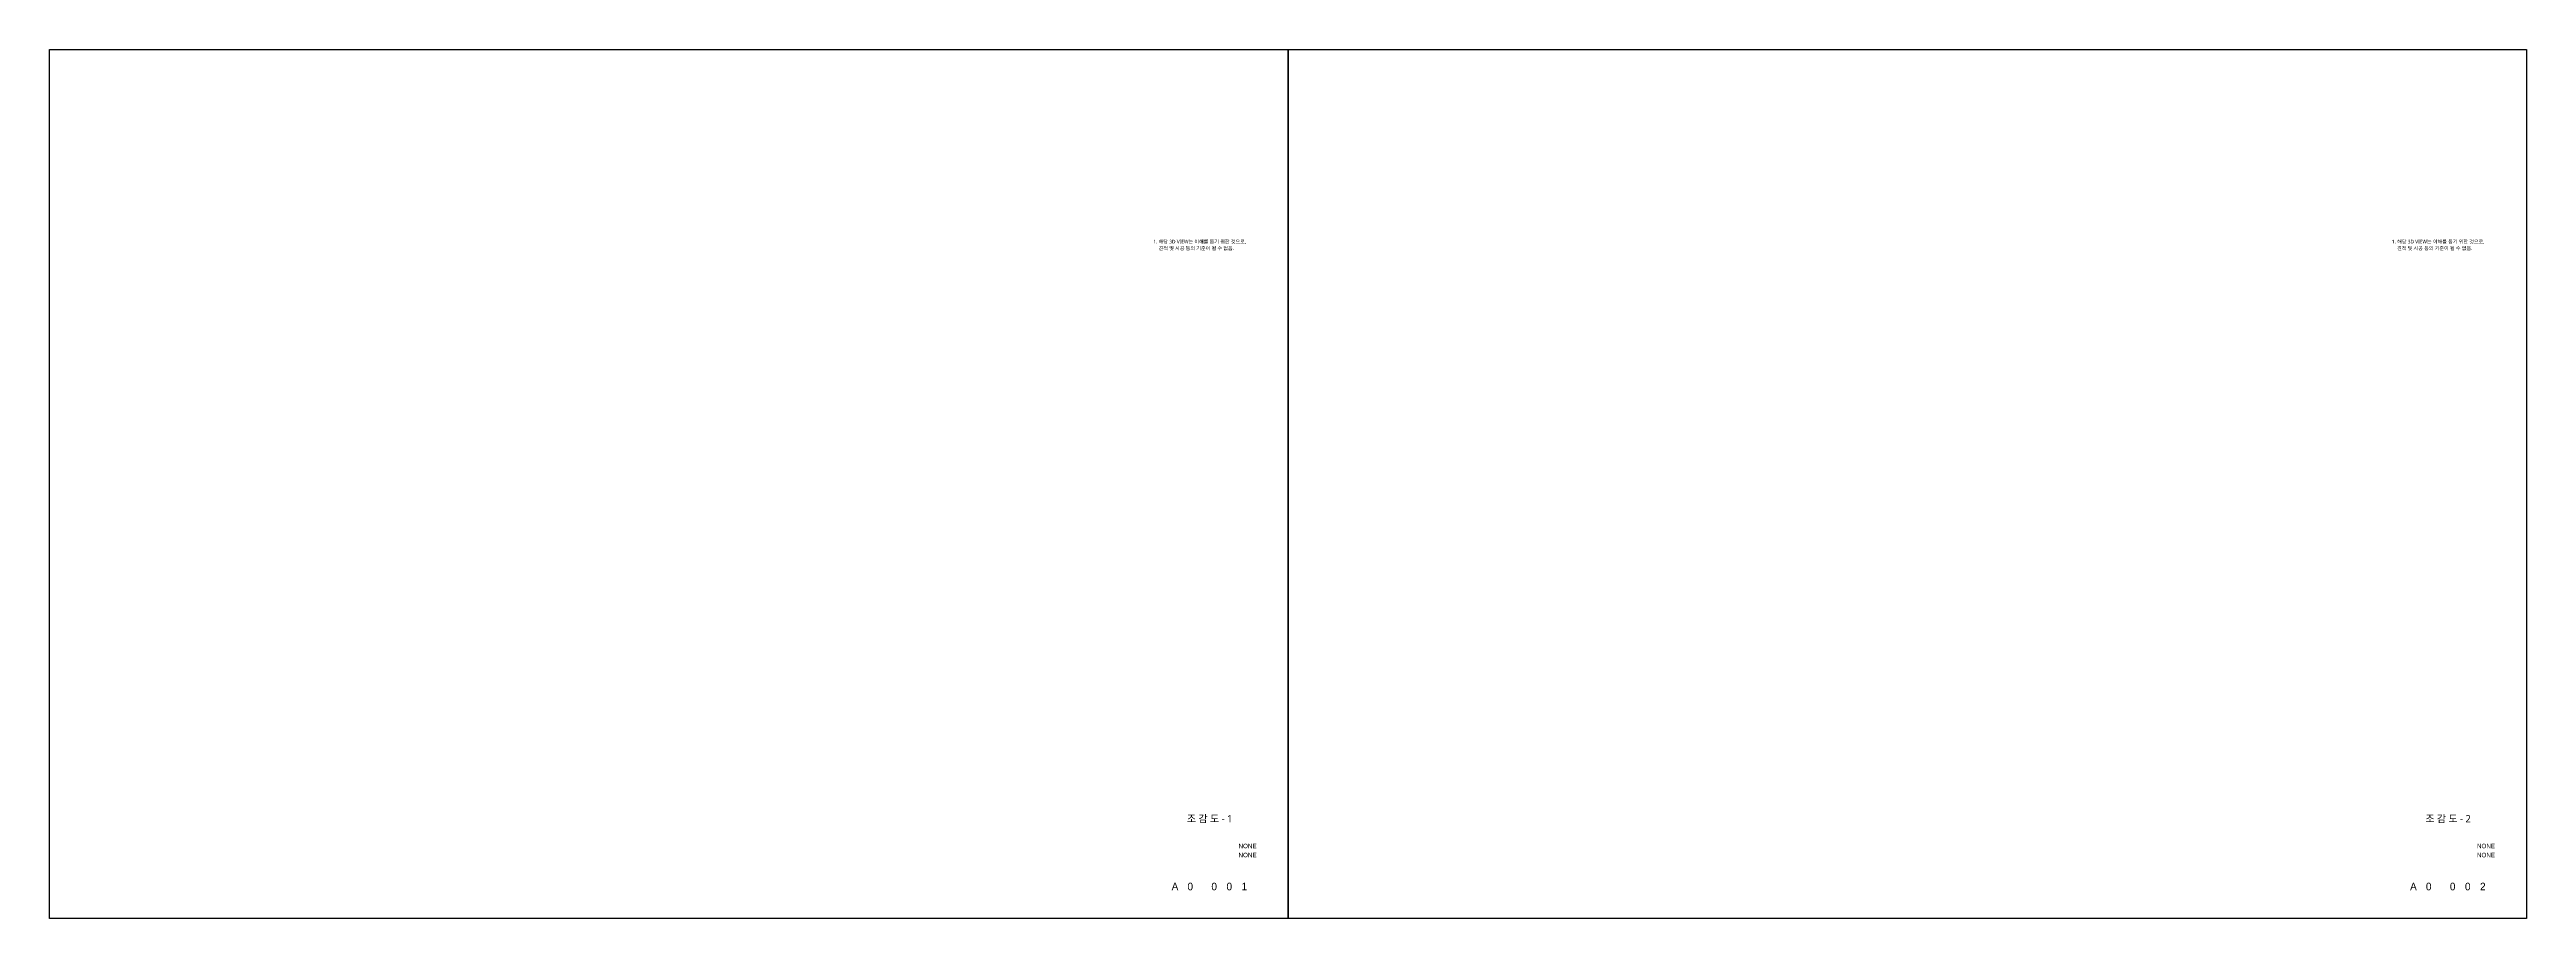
# Model space of a CAD drawing. Header units: millimetres. Extents: x 16588925 to 17409925, y -19668830 to -19380830.
import ezdxf
from ezdxf.enums import TextEntityAlignment as Align

# ---------------------------------------------------------------- set-up
doc = ezdxf.new("R2010")
doc.units = ezdxf.units.MM
doc.header["$LTSCALE"] = 1200
doc.header["$MEASUREMENT"] = 0
doc.layers.get('DEFPOINTS').update_dxf_attribs({"color": 171, "linetype": 'CONTINUOUS'})
for name, color, linetype in [('TEXT(MIN)', 7, 'CONTINUOUS'), ('TEXT-TITLE', 6, 'CONTINUOUS'), ('TEXT-기입', 6, 'CONTINUOUS')]:
    doc.layers.add(name, color=color, linetype=linetype)
doc.styles.add('CGS', font='cgse', dxfattribs={"bigfont": 'cgs'})
doc.styles.add('나눔바른고딕', font='NanumBarunGothic.ttf')

msp = doc.modelspace()

# ---------------------------------------------------------------- linework, layer by layer
at = {"layer": 'DEFPOINTS', "ltscale": 1000}
for points in [[(16588925, -19380830), (16999425, -19380830), (16999425, -19668830), (16588925, -19668830)], [(16999425, -19380830), (17409925, -19380830), (17409925, -19668830), (16999425, -19668830)]]:
    msp.add_lwpolyline(points, close=True, dxfattribs=at)

# ---------------------------------------------------------------- texts
at = {"layer": 'TEXT(MIN)', "style": '나눔바른고딕'}
for s, p in [('1. 해당 3D VIEW는 이해를 돕기 위한 것으로,', (16954805, -19444493)), ('견적 및 시공 등의 기준이 될 수 없음.', (16956545, -19446693)), ('1. 해당 3D VIEW는 이해를 돕기 위한 것으로,', (17365305, -19444493)), ('견적 및 시공 등의 기준이 될 수 없음.', (17367045, -19446693))]:
    msp.add_text(s, height=1200, dxfattribs=at).set_placement(p, align=Align.MIDDLE_LEFT)
at = {"layer": 'TEXT-TITLE', "style": '나눔바른고딕'}
for s, p in [('조 감 도 - 1', (16973464, -19636967)), ('조 감 도 - 2', (17383964, -19636967))]:
    msp.add_text(s, height=2400, dxfattribs=at).set_placement(p, align=Align.CENTER)
at = {"layer": 'TEXT-기입', "style": 'CGS'}
for p in [(16983027, -19646010), (17393527, -19646010), (16983027, -19649010), (17393527, -19649010)]:
    msp.add_text('NONE', height=1500, dxfattribs=at).set_placement(p, align=Align.BOTTOM_LEFT)
for s, p in [('A', (16961964, -19658241)), ('0', (16967026, -19658241)), ('0', (16974964, -19658241)), ('0', (16979964, -19658241)), ('1', (16984964, -19658241)), ('A', (17372464, -19658241)), ('0', (17377526, -19658241)), ('0', (17385464, -19658241)), ('0', (17390464, -19658241)), ('2', (17395464, -19658241))]:
    msp.add_text(s, height=2500, dxfattribs=at).set_placement(p, align=Align.MIDDLE_CENTER)

doc.saveas('drawing.dxf')
